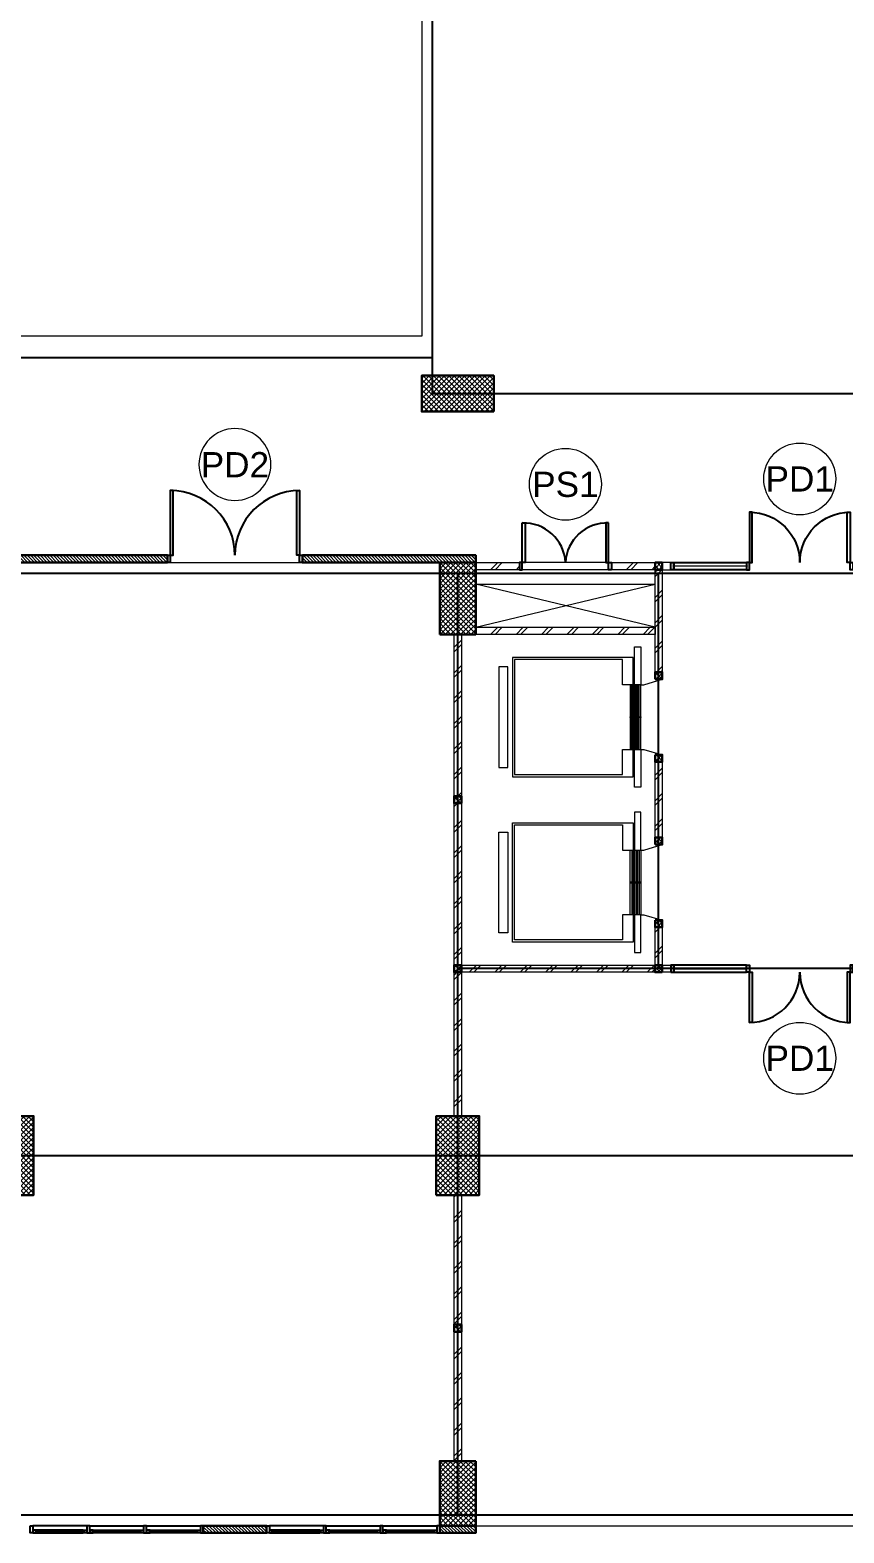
# Model space of a CAD drawing. Header units: millimetres. Extents: x -108 to 351, y -17 to 192.
# Drawn here: x 25.05 to 36.37, y -0.25 to 20.66 of the extents above; entities that cross this region are included whole.
import ezdxf
from ezdxf.enums import TextEntityAlignment as Align

# ---------------------------------------------------------------- set-up
doc = ezdxf.new("R2010")
doc.units = ezdxf.units.MM
for name, color, linetype, lineweight in [('ars', 11, 'Continuous', 0), ('ars @ 1', 11, 'Continuous', 0), ('KACA', 151, 'Continuous', 5), ('KOL', 1, 'Continuous', 30), ('KOLOM', 4, 'Continuous', 9), ('lan', 7, 'Continuous', 15), ('LIFT', 15, 'Continuous', 15), ('NOT', 7, 'Continuous', 20), ('tem', 5, 'Continuous', 20)]:
    doc.layers.add(name, color=color, linetype=linetype, lineweight=lineweight)
doc.layers.add('as', color=1, linetype='Continuous', plot=False)
doc.layers.add('Kusen', color=30, linetype='Continuous')
doc.styles.add('S', font='simplex', dxfattribs={"width": 0.75})
doc.styles.get("Standard").update_dxf_attribs({"font": 'arial.ttf'})
pattern_1 = [(45, (0, -5), (-0.03535534, 0.03535534), []), (135, (0, -5), (-0.03535534, -0.03535534), [])]
pattern_2 = [(45, (1620.56912, -387.18282), (-0.176776695, 0.176776695), []), (45, (1620.63162, -387.18282), (-0.176776695, 0.176776695), [])]
pattern_3 = [(45, (1620.41412, -387.18282), (-0.176776695, 0.176776695), []), (45, (1620.47662, -387.18282), (-0.176776695, 0.176776695), [])]

# ---------------------------------------------------------------- blocks, each defined once
blk = doc.blocks.new('NAV')
blk.add_circle((0, -0.4), 0.4)
at = {"style": 'S', "width": 0.75, "flags": 4}
blk.add_attdef('AV', text='', height=0.3, dxfattribs=at).set_placement((0, -0.4), align=Align.MIDDLE)
blk = doc.blocks.new('k1')
at = {"layer": 'ars'}
h = blk.add_hatch(dxfattribs=at)
h.set_pattern_fill('_USER', color=256, scale=0.05, angle=45, double=1, pattern_type=0)
h.set_pattern_definition(pattern_1)
h.paths.add_polyline_path([(-0.3, -0.55), (0.3, -0.55), (0.3, 0.55), (-0.3, 0.55)])
at = {"layer": 'KOL'}
blk.add_lwpolyline([(-0.3, -0.55), (0.3, -0.55), (0.3, 0.55), (-0.3, 0.55)], close=True, dxfattribs=at)
blk = doc.blocks.new('k3')
at = {"layer": 'ars'}
h = blk.add_hatch(dxfattribs=at)
h.set_pattern_fill('_USER', color=256, scale=0.05, angle=45, double=1, pattern_type=0)
h.set_pattern_definition([(45, (0, -5.05), (-0.03535534, 0.03535534), []), (135, (0, -5.05), (-0.03535534, -0.03535534), [])])
h.paths.add_polyline_path([(-0.25, -0.45), (0.25, -0.45), (0.25, 0.45), (-0.25, 0.45)])
at = {"layer": 'KOL'}
blk.add_lwpolyline([(-0.25, -0.45), (0.25, -0.45), (0.25, 0.45), (-0.25, 0.45)], close=True, dxfattribs=at)
blk = doc.blocks.new('k2')
at = {"layer": 'ars'}
h = blk.add_hatch(dxfattribs=at)
h.set_pattern_fill('_USER', color=256, scale=0.05, angle=45, double=1, pattern_type=0)
h.set_pattern_definition(pattern_1)
h.paths.add_polyline_path([(-0.25, -0.5), (0.25, -0.5), (0.25, 0.5), (-0.25, 0.5)])
at = {"layer": 'KOL'}
blk.add_lwpolyline([(-0.25, -0.5), (0.25, -0.5), (0.25, 0.5), (-0.25, 0.5)], close=True, dxfattribs=at)
blk = doc.blocks.new('K 10.10')
at = {"layer": 'ars'}
h = blk.add_hatch(dxfattribs=at)
h.set_pattern_fill('_USER', color=256, scale=0.05, angle=45, double=1, pattern_type=0)
h.set_pattern_definition([(45, (0, 0), (-0.035355339, 0.035355339), []), (135, (0, 0), (-0.035355339, -0.035355339), [])])
h.paths.add_polyline_path([(1560.538, 1380.407), (1560.638, 1380.407), (1560.638, 1380.507), (1560.538, 1380.507)])
at = {"layer": 'KOL'}
blk.add_lwpolyline([(1560.538, 1380.407), (1560.638, 1380.407), (1560.638, 1380.507), (1560.538, 1380.507)], close=True, dxfattribs=at)
blk = doc.blocks.new('LIFT PENUMPANG')
at = {"layer": 'LIFT'}
for points in [[(-0.705, 1.955), (-0.705, 1.83), (0.695, 1.83), (0.695, 1.955)], [(-0.835, 1.765), (-0.835, 0.085), (0.825, 0.085), (0.825, 1.765)], [(-0.805, 1.735), (-0.805, 0.235), (-0.455, 0.235), (-0.455, 0.085), (0.445, 0.085), (0.445, 0.235), (0.795, 0.235), (0.795, 1.735)], [(-0.455, 0.085), (0.445, 0.085), (0.445, 0.125), (-0.455, 0.125)], [(-0.455, 0.105), (0.445, 0.105), (0.445, 0.125), (-0.455, 0.125)], [(-0.455, 0.025), (0.445, 0.025), (0.445, 0.065), (-0.455, 0.065)], [(-0.455, 0.045), (0.445, 0.045), (0.445, 0.065), (-0.455, 0.065)], [(-0.455, -0.02), (0.445, -0.02), (0.445, 0.02), (-0.455, 0.02)], [(-0.455, 0), (0.445, 0), (0.445, 0.02), (-0.455, 0.02)], [(-0.01, 0.125), (0, 0.125), (0, 0.085), (-0.01, 0.085)], [(-0.01, 0.065), (0, 0.065), (0, 0.025), (-0.01, 0.025)], [(-0.01, 0.02), (0, 0.02), (0, -0.02), (-0.01, -0.02)]]:
    blk.add_lwpolyline(points, close=True, dxfattribs=at)
for points in [[(-0.455, -0.02), (-0.98, -0.02), (-0.98, 0.065), (0.97, 0.065), (0.97, -0.02), (0.445, -0.02)], [(-0.455, -0.02), (-0.455, -0.065), (-0.53, -0.32)], [(0.445, -0.02), (0.445, -0.065), (0.52, -0.32)]]:
    blk.add_lwpolyline(points, dxfattribs=at)
at = {"layer": 'KOLOM', "extrusion": (0, 0, -1), "zscale": -1, "rotation": 270}
blk.add_blockref('K 10.10', (-1379.877, 1560.318), dxfattribs=at)
at = {"layer": 'KOLOM', "extrusion": (0, 0, -1), "xscale": -1, "zscale": -1, "rotation": 90}
blk.add_blockref('K 10.10', (1379.887, 1560.318), dxfattribs=at)
blk = doc.blocks.new('BV 241')
at = {"layer": 'Kusen'}
for p, q in [((-0.415, 0), (-1.165, 0)), ((-1.115, 0.1), (-0.465, 0.1)), ((-0.465, 0.06), (-1.115, 0.06)), ((-0.375, 0), (0.375, 0)), ((0.325, 0.1), (-0.325, 0.1)), ((-0.325, 0.06), (0.325, 0.06)), ((1.115, 0.1), (0.465, 0.1)), ((0.465, 0.06), (1.115, 0.06)), ((0.415, 0), (1.165, 0))]:
    blk.add_line(p, q, dxfattribs=at)
for points in [[(-1.205, 0), (-1.165, 0), (-1.165, 0.1), (-1.205, 0.1)], [(-0.375, 0), (-0.415, 0), (-0.415, 0.1), (-0.375, 0.1)], [(0.415, 0), (0.375, 0), (0.375, 0.1), (0.415, 0.1)], [(1.205, 0), (1.165, 0), (1.165, 0.1), (1.205, 0.1)]]:
    blk.add_lwpolyline(points, close=True, dxfattribs=at)
for points in [[(-1.115, 0.0775), (-1.115, 0.06), (-1.165, 0.06), (-1.165, 0.1), (-1.115, 0.1), (-1.115, 0.0825), (-1.125, 0.0825), (-1.125, 0.0775), (-1.115, 0.0775)], [(-0.465, 0.0775), (-0.465, 0.06), (-0.415, 0.06), (-0.415, 0.1), (-0.465, 0.1), (-0.465, 0.0825), (-0.455, 0.0825), (-0.455, 0.0775), (-0.465, 0.0775)], [(-0.325, 0.0775), (-0.325, 0.06), (-0.375, 0.06), (-0.375, 0.1), (-0.325, 0.1), (-0.325, 0.0825), (-0.335, 0.0825), (-0.335, 0.0775), (-0.325, 0.0775)], [(0.325, 0.0775), (0.325, 0.06), (0.375, 0.06), (0.375, 0.1), (0.325, 0.1), (0.325, 0.0825), (0.335, 0.0825), (0.335, 0.0775), (0.325, 0.0775)], [(0.465, 0.0775), (0.465, 0.06), (0.415, 0.06), (0.415, 0.1), (0.465, 0.1), (0.465, 0.0825), (0.455, 0.0825), (0.455, 0.0775), (0.465, 0.0775)], [(1.115, 0.0775), (1.115, 0.06), (1.165, 0.06), (1.165, 0.1), (1.115, 0.1), (1.115, 0.0825), (1.125, 0.0825), (1.125, 0.0775), (1.115, 0.0775)]]:
    blk.add_lwpolyline(points, dxfattribs=at)
at = {"layer": 'Kusen', "color": 141}
for points in [[(-1.125, 0.0775), (-0.455, 0.0775), (-0.455, 0.0825), (-1.125, 0.0825)], [(0.335, 0.0775), (-0.335, 0.0775), (-0.335, 0.0825), (0.335, 0.0825)], [(1.125, 0.0775), (0.455, 0.0775), (0.455, 0.0825), (1.125, 0.0825)]]:
    blk.add_lwpolyline(points, close=True, dxfattribs=at)
blk = doc.blocks.new('P-70-DOBLE')
at = {"layer": 'Kusen'}
for points in [[(102.301, -17.94), (102.341, -17.94), (102.341, -18.04), (102.301, -18.04)], [(103.781, -17.94), (103.741, -17.94), (103.741, -18.04), (103.781, -18.04)], [(102.341, -18.04), (102.381, -18.04), (102.381, -18.74), (102.341, -18.74)], [(103.741, -18.04), (103.701, -18.04), (103.701, -18.74), (103.741, -18.74)]]:
    blk.add_lwpolyline(points, close=True, dxfattribs=at)
for centre, start, end in [((102.341, -18.04), 270, 360), ((103.741, -18.04), 180, 270)]:
    blk.add_arc(centre, 0.7, start, end, dxfattribs=at)
blk = doc.blocks.new('lt dasar')
at = {"layer": 'ars'}
h = blk.add_hatch(dxfattribs=at)
h.set_pattern_fill('ANSI31', color=256, scale=0.01, style=0)
h.set_pattern_definition([(315, (9.25, 13.35), (-0.02245064, -0.02245064), [])])
h.paths.add_polyline_path([(24.55, 13.35), (26.96, 13.35), (26.96, 13.25), (24.55, 13.25)])
h = blk.add_hatch(dxfattribs=at)
h.set_pattern_fill('ANSI31', color=256, scale=0.01, style=0)
h.set_pattern_definition([(315, (13.54, 13.35), (-0.02245064, -0.02245064), [])])
h.paths.add_polyline_path([(28.84, 13.35), (31.25, 13.35), (31.25, 13.25), (28.84, 13.25)])
h = blk.add_hatch(dxfattribs=at)
h.set_pattern_fill('TEMBOK', color=256, scale=0.25)
h.set_pattern_definition([(45, (23.5973, 0.475), (-0.1767767, 0.1767767), []), (45, (23.6598, 0.475), (-0.1767767, 0.1767767), [])])
h.paths.add_polyline_path([(30.95, 10), (31.05, 10), (31.05, 12.25), (30.95, 12.25)])
h = blk.add_hatch(dxfattribs=at)
h.set_pattern_fill('TEMBOK', color=256, scale=0.25)
h.set_pattern_definition([(45, (23.5973, -1.325), (-0.1767767, 0.1767767), []), (45, (23.6598, -1.325), (-0.1767767, 0.1767767), [])])
h.paths.add_polyline_path([(30.95, 7.65), (31.05, 7.65), (31.05, 9.9), (30.95, 9.9)])
h = blk.add_hatch(dxfattribs=at)
h.set_pattern_fill('TEMBOK', color=256, scale=0.25)
h.set_pattern_definition([(45, (-43.4, -41.03), (-0.1767767, 0.1767767), []), (45, (-43.3375, -41.03), (-0.1767767, 0.1767767), [])])
h.paths.add_polyline_path([(31.05, 7.55), (30.95, 7.55), (30.95, 5.55), (31.05, 5.55)])
h = blk.add_hatch(dxfattribs=at)
h.set_pattern_fill('TEMBOK', color=256, scale=0.25)
h.set_pattern_definition([(45, (-43.4, -44.405), (-0.1767767, 0.1767767), []), (45, (-43.3375, -44.405), (-0.1767767, 0.1767767), [])])
h.paths.add_polyline_path([(30.95, 4.45), (31.05, 4.45), (31.05, 2.55), (30.95, 2.55)])
h = blk.add_hatch(dxfattribs=at)
h.set_pattern_fill('TEMBOK', color=256, scale=0.25)
h.set_pattern_definition([(45, (-43.4, -46.305), (-0.1767767, 0.1767767), []), (45, (-43.3375, -46.305), (-0.1767767, 0.1767767), [])])
h.paths.add_polyline_path([(30.95, 2.45), (31.05, 2.45), (31.05, 0.75), (30.95, 0.75)])
h = blk.add_hatch(dxfattribs=at)
h.set_pattern_fill('ANSI31', color=256, scale=0.01, style=0)
h.set_pattern_definition([(315, (12.54, -0.15), (-0.02245064, -0.02245064), [])])
h.paths.add_polyline_path([(27.46, -0.15), (28.34, -0.15), (28.34, -0.25), (27.46, -0.25)])
h = blk.add_hatch(dxfattribs=at)
h.set_pattern_fill('ANSI31', color=256, scale=0.01, style=0)
h.set_pattern_definition([(315, (15.45, -0.15), (-0.02245064, -0.02245064), [])])
h.paths.add_polyline_path([(30.75, -0.15), (31.25, -0.15), (31.25, -0.25), (30.75, -0.25)])
at = {"layer": 'ars @ 1'}
h = blk.add_hatch(dxfattribs=at)
h.set_pattern_fill('TEMBOK', color=256, scale=0.25, style=0, double=1)
h.set_pattern_definition(pattern_2)
h.paths.add_polyline_path([(31.858, 13.25), (31.858, 13.15), (31.25, 13.15), (31.25, 13.25)])
h = blk.add_hatch(dxfattribs=at)
h.set_pattern_fill('TEMBOK', color=256, scale=0.25, style=0, double=1)
h.set_pattern_definition([(45, (1622.45662, -387.18282), (-0.176776695, 0.176776695), []), (45, (1622.51912, -387.18282), (-0.176776695, 0.176776695), [])])
h.paths.add_polyline_path([(33.745, 13.25), (33.745, 13.15), (33.138, 13.15), (33.138, 13.25)])
h = blk.add_hatch(dxfattribs=at)
h.set_pattern_fill('TEMBOK', color=256, scale=0.25, style=0, double=1)
h.set_pattern_definition(pattern_3)
h.paths.add_polyline_path([(33.845, 11.725), (33.745, 11.725), (33.745, 13.15), (33.845, 13.15)])
h = blk.add_hatch(dxfattribs=at)
h.set_pattern_fill('TEMBOK', color=256, scale=0.25, style=0, double=1)
h.set_pattern_definition([(45, (1620.56912, -388.08282), (-0.176776695, 0.176776695), []), (45, (1620.63162, -388.08282), (-0.176776695, 0.176776695), [])])
h.paths.add_polyline_path([(33.745, 12.35), (33.745, 12.25), (31.25, 12.25), (31.25, 12.35)])
h = blk.add_hatch(dxfattribs=at)
h.set_pattern_fill('TEMBOK', color=256, scale=0.25, style=0, double=1)
h.set_pattern_definition(pattern_3)
h.paths.add_polyline_path([(33.845, 9.425), (33.745, 9.425), (33.745, 10.475), (33.845, 10.475)])
h = blk.add_hatch(dxfattribs=at)
h.set_pattern_fill('TEMBOK', color=256, scale=0.25, style=0, double=1)
h.set_pattern_definition(pattern_3)
h.paths.add_polyline_path([(33.845, 7.65), (33.745, 7.65), (33.745, 8.175), (33.845, 8.175)])
h = blk.add_hatch(dxfattribs=at)
h.set_pattern_fill('TEMBOK', color=256, scale=0.25, style=0, double=1)
h.set_pattern_definition(pattern_2)
h.paths.add_polyline_path([(33.745, 7.65), (33.745, 7.55), (31.05, 7.55), (31.05, 7.65)])
for p, q in [((33.058, 13.25), (31.938, 13.25)), ((33.098, 13.15), (31.898, 13.15)), ((31.25, 12.95), (33.745, 12.95)), ((31.25, 12.35), (33.745, 12.95)), ((33.745, 12.35), (31.25, 12.95))]:
    blk.add_line(p, q)
at = {"layer": 'as'}
for p, q in [((30.65, 15.6), (30.65, 40.4)), ((0, 16.1), (30.65, 16.1)), ((30.65, 15.6), (43.75, 15.6)), ((0, 13.1), (74.4, 13.1)), ((31, 0), (31, 13.1)), ((33.795, 7.6), (33.795, 13.1)), ((43.4, 7.6), (31, 7.6)), ((0, 5), (74.4, 5)), ((0, 0), (74.4, 0))]:
    blk.add_line(p, q, dxfattribs=at)
at = {"layer": 'KACA'}
for points in [[(33.995, 13.203), (35.027, 13.203), (35.027, 13.198), (33.995, 13.198)], [(33.995, 7.597), (35.027, 7.597), (35.027, 7.602), (33.995, 7.602)]]:
    blk.add_lwpolyline(points, close=True, dxfattribs=at)
at = {"layer": 'KOL'}
for points in [[(24.55, 13.35), (26.96, 13.35), (26.96, 13.25), (24.55, 13.25)], [(28.84, 13.35), (31.25, 13.35), (31.25, 13.25), (28.84, 13.25)], [(27.46, -0.15), (28.34, -0.15), (28.34, -0.25), (27.46, -0.25)], [(30.75, -0.15), (31.25, -0.15), (31.25, -0.25), (30.75, -0.25)]]:
    blk.add_lwpolyline(points, close=True, dxfattribs=at)
at = {"layer": 'Kusen'}
for points in [[(27, 13.35), (27.04, 13.35), (27.04, 14.25), (27, 14.25)], [(28.8, 13.35), (28.76, 13.35), (28.76, 14.25), (28.8, 14.25)], [(31.898, 13.8), (31.938, 13.8), (31.938, 13.25), (31.898, 13.25)], [(33.098, 13.8), (33.058, 13.8), (33.058, 13.25), (33.098, 13.25)], [(27, 13.25), (26.96, 13.25), (26.96, 13.35), (27, 13.35)], [(28.84, 13.25), (28.8, 13.25), (28.8, 13.35), (28.84, 13.35)], [(31.858, 13.15), (31.898, 13.15), (31.898, 13.25), (31.858, 13.25)], [(33.138, 13.15), (33.098, 13.15), (33.098, 13.25), (33.138, 13.25)], [(33.965, 13.25), (34.005, 13.25), (34.005, 13.15), (33.965, 13.15)], [(35.017, 13.15), (34.005, 13.15), (34.005, 13.25), (35.017, 13.25)], [(33.965, 7.55), (34.005, 7.55), (34.005, 7.65), (33.965, 7.65)], [(35.017, 7.65), (34.005, 7.65), (34.005, 7.55), (35.017, 7.55)]]:
    blk.add_lwpolyline(points, close=True, dxfattribs=at)
for centre, radius, start, end in [((27, 13.35), 0.9, 0, 90), ((28.8, 13.35), 0.9, 90, 180), ((31.918, 13.22), 0.581, 3.0057, 91.9734), ((33.078, 13.22), 0.581, 88.0266, 176.9943)]:
    blk.add_arc(centre, radius, start, end, dxfattribs=at)
at = {"layer": 'lan'}
for p, q in [((30.5, 24.99), (30.5, 16.4)), ((30.5, 16.4), (-1.55, 16.4)), ((27, 13.25), (28.8, 13.25)), ((31.25, -0.15), (36.95, -0.15))]:
    blk.add_line(p, q, dxfattribs=at)
at = {"layer": 'tem'}
for points in [[(31.858, 13.25), (31.858, 13.15), (31.25, 13.15), (31.25, 13.25)], [(33.745, 13.25), (33.745, 13.15), (33.138, 13.15), (33.138, 13.25)], [(33.965, 13.25), (33.845, 13.25), (33.845, 13.15), (33.965, 13.15)], [(33.845, 11.725), (33.745, 11.725), (33.745, 13.15), (33.845, 13.15)], [(33.745, 12.35), (33.745, 12.25), (31.25, 12.25), (31.25, 12.35)], [(31.05, 10), (30.95, 10), (30.95, 12.25), (31.05, 12.25)], [(33.845, 9.425), (33.745, 9.425), (33.745, 10.475), (33.845, 10.475)], [(31.05, 7.65), (30.95, 7.65), (30.95, 9.9), (31.05, 9.9)], [(33.845, 7.65), (33.745, 7.65), (33.745, 8.175), (33.845, 8.175)], [(33.745, 7.65), (33.745, 7.55), (31.05, 7.55), (31.05, 7.65)], [(33.965, 7.55), (33.845, 7.55), (33.845, 7.65), (33.965, 7.65)]]:
    blk.add_lwpolyline(points, close=True, dxfattribs=at)
at = {"layer": 'tem', "ltscale": 2}
for points in [[(30.95, 7.55), (31.05, 7.55), (31.05, 5.55), (30.95, 5.55)], [(30.95, 4.45), (31.05, 4.45), (31.05, 2.65), (30.95, 2.65)], [(30.95, 2.55), (31.05, 2.55), (31.05, 0.75), (30.95, 0.75)]]:
    blk.add_lwpolyline(points, close=True, dxfattribs=at)
at = {"rotation": 90}
blk.add_blockref('LIFT PENUMPANG', (33.525, 11.105), dxfattribs=at)
at = {"xscale": -1, "rotation": 90}
blk.add_blockref('LIFT PENUMPANG', (33.525, 8.795), dxfattribs=at)
at = {"layer": 'KOL'}
for name, p, rotation in [('k2', (31, 15.6), 90), ('k3', (31, 0.3), 180)]:
    blk.add_blockref(name, p, dxfattribs=dict(at, rotation=rotation))
for name, p in [('k2', (31, 12.75)), ('k1', (24.8, 5)), ('k1', (31, 5))]:
    blk.add_blockref(name, p, dxfattribs=at)
at = {"layer": 'KOLOM', "extrusion": (0, 0, -1), "zscale": -1}
for p in [(-1594.383, -1367.257), (-1594.383, -1372.857)]:
    blk.add_blockref('K 10.10', p, dxfattribs=at)
at = {"layer": 'KOLOM', "extrusion": (0, 0, -1), "xscale": -1, "zscale": -1}
for p, rotation in [((-1591.588, 1390.407), 180), ((-1591.588, 1388.057), 180), ((1529.588, -1377.857), 359.9999999999999)]:
    blk.add_blockref('K 10.10', p, dxfattribs=dict(at, rotation=rotation))
at = {"layer": 'Kusen', "xscale": -1, "rotation": 180}
for p in [(26.255, -0.15), (29.545, -0.15)]:
    blk.add_blockref('BV 241', p, dxfattribs=at)
at = {"layer": 'lan', "color": 2, "xscale": -1, "rotation": 180}
blk.add_blockref('P-70-DOBLE', (-67.283, -4.79), dxfattribs=at)
at = {"layer": 'lan', "color": 2}
blk.add_blockref('P-70-DOBLE', (-67.283, 25.59), dxfattribs=at)

msp = doc.modelspace()

# ---------------------------------------------------------------- block references
at = {"layer": 'lan'}
msp.add_blockref('lt dasar', (0, 0), dxfattribs=at)
at = {"layer": 'NOT'}
ref = msp.add_blockref('NAV', (27.9, 15.11355), dxfattribs=dict(at, xscale=-1.25, yscale=1.25, zscale=1.25))
ref.add_attrib('AV', 'PD2', dxfattribs={"layer": '0', "height": 0.35, "flags": 4}).set_placement((27.9, 14.61355), align=Align.MIDDLE)
ref = msp.add_blockref('NAV', (35.7575, 14.9125), dxfattribs=dict(at, xscale=1.25, yscale=1.25, zscale=1.25))
ref.add_attrib('AV', 'PD1', dxfattribs={"layer": '0', "height": 0.35, "flags": 4}).set_placement((35.7575, 14.4125), align=Align.MIDDLE)
ref = msp.add_blockref('NAV', (32.4975, 14.83784), dxfattribs=dict(at, xscale=1.25, yscale=1.25, zscale=1.25))
ref.add_attrib('AV', 'PS1', dxfattribs={"layer": '0', "height": 0.35, "flags": 4}).set_placement((32.4975, 14.33784), align=Align.MIDDLE)
ref = msp.add_blockref('NAV', (35.7575, 6.85326), dxfattribs=dict(at, xscale=1.25, yscale=1.25, zscale=1.25))
ref.add_attrib('AV', 'PD1', dxfattribs={"layer": '0', "height": 0.35, "flags": 4}).set_placement((35.7575, 6.35326), align=Align.MIDDLE)

doc.saveas('drawing.dxf')
